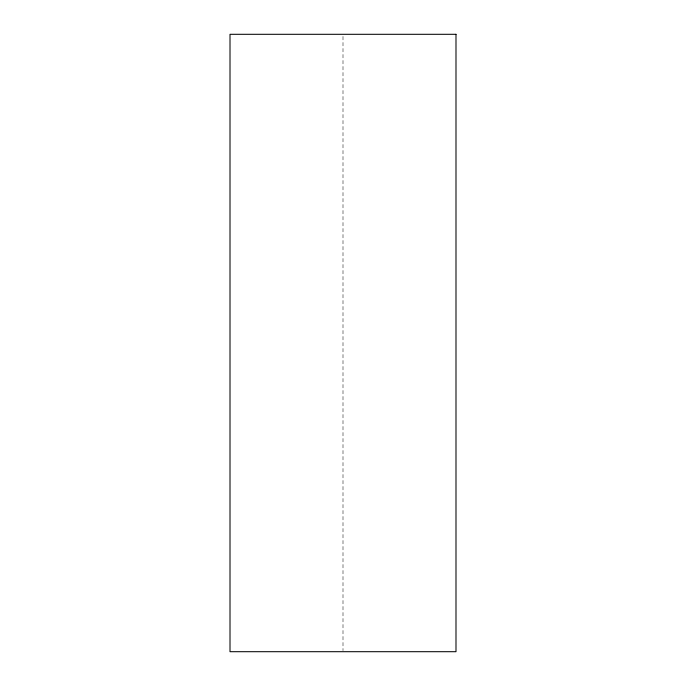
<?xml version="1.0" encoding="UTF-8"?>
<svg xmlns="http://www.w3.org/2000/svg" width="686" height="686" viewBox="0 0 686 686"><rect width="100%" height="100%" fill="white"/><g stroke="black" fill="none" stroke-linecap="round" stroke-linejoin="round"><path stroke-width="0.51" stroke-dasharray="3.43 2.57" d="M343 36.444L343 650.628"/><path stroke-width="1.03" d="M455.993 34.3L230.007 34.3L230.007 651.7L455.993 651.7L455.993 34.3"/></g></svg>
